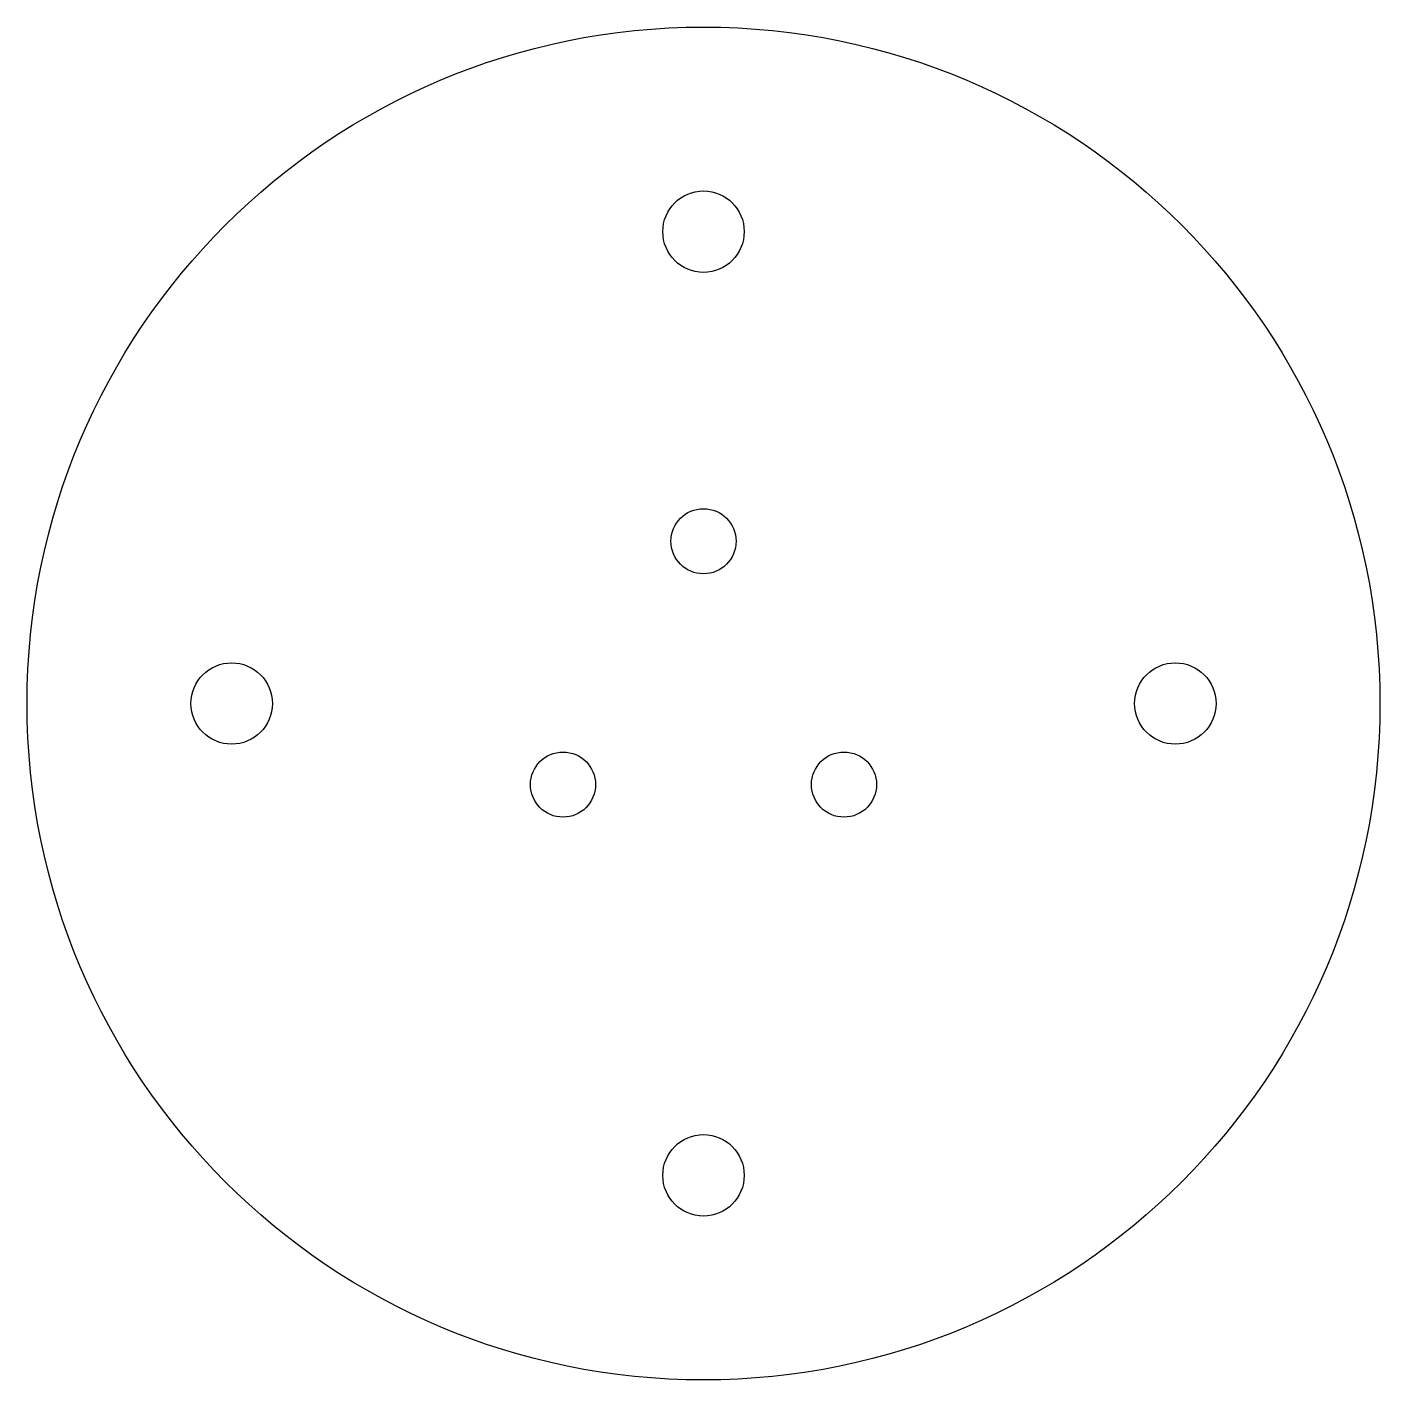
# Model space of a CAD drawing. Header units: millimetres. Extents: x -41.6 to 41.6, y -41.6 to 41.6.
import ezdxf

# ---------------------------------------------------------------- set-up
doc = ezdxf.new("R2010")
doc.units = ezdxf.units.MM

msp = doc.modelspace()

# ---------------------------------------------------------------- linework, layer by layer
for centre, radius in [((0, 0), 41.575), ((0, 29), 2.5), ((0, 9.971), 2), ((-29, 0), 2.5), ((29, 0), 2.5), ((-8.635, -4.985), 2), ((8.635, -4.985), 2), ((0, -29), 2.5)]:
    msp.add_circle(centre, radius)

doc.saveas('drawing.dxf')
